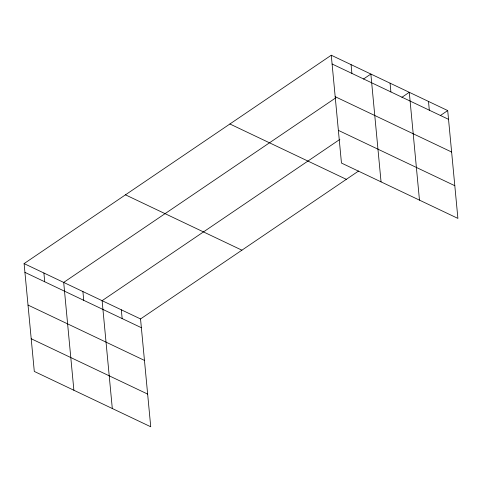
<?xml version="1.0" encoding="UTF-8"?>
<svg xmlns="http://www.w3.org/2000/svg" width="482" height="482" viewBox="0 0 482 482"><rect width="100%" height="100%" fill="white"/><g stroke="black" fill="none" stroke-linecap="round" stroke-linejoin="round"><path stroke-width="0.72" d="M24.1 263.6L140.539 318.945L150.733 426.775L34.294 371.435L24.1 263.6L331.267 55.225L447.706 110.565L457.9 218.4L341.461 163.055L331.267 55.225M335.84 97.798L63.69 282.416L73.885 390.251M363.482 79.042L370.857 74.041L381.051 181.871M339.864 139.394L102.112 300.678L112.306 408.513M401.91 97.304L409.284 92.303L419.473 200.138M140.539 318.945L358.626 170.996M440.337 115.566L447.706 110.565M332.098 63.992L448.537 119.331M335.189 96.683L451.628 152.023M338.37 130.363L454.809 185.709M229.902 123.988L346.341 179.334M125.465 194.836L241.904 250.182M24.931 272.366L141.371 327.712M28.016 305.058L144.455 360.403M31.203 338.744L147.643 394.083M428.492 101.437L429.323 110.203M390.071 83.175L390.896 91.935M351.065 64.63L351.89 73.397M121.325 309.812L122.157 318.578M82.904 291.55L83.729 300.316M43.892 273.011L44.724 281.777"/></g></svg>
